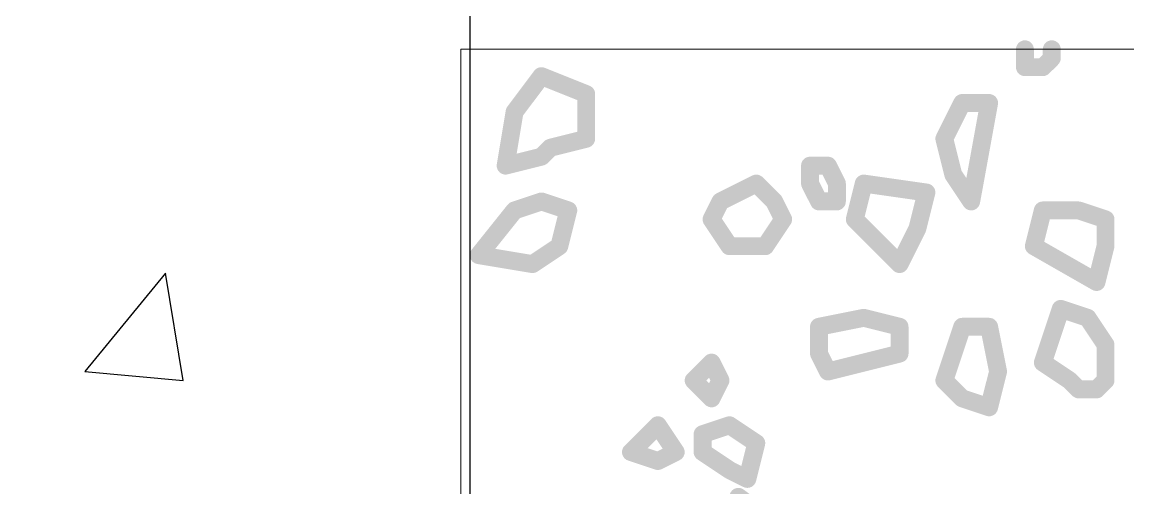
# Model space of a CAD drawing. Header units: inches. Extents: x -1597 to 5492, y -569 to 966.
# Drawn here: x 894.57 to 935.73, y -371.57 to -354.22 of the extents above; entities that cross this region are included whole.
import ezdxf

# ---------------------------------------------------------------- set-up
doc = ezdxf.new("R2010")
doc.units = ezdxf.units.IN
doc.header["$MEASUREMENT"] = 0
doc.layers.add('PDF3_Geometry', color=7, linetype='Continuous')
doc.layers.add('PDF3_Solid Fills', color=7, linetype='Continuous', true_color=0xffffff)

msp = doc.modelspace()

# ---------------------------------------------------------------- hatches: boundary and pattern name
at = {"layer": 'PDF3_Solid Fills', "transparency": 33554558}
for points in [[(932.232673, -355.236185), (932.232673, -355.902852), (932.232673, -355.902852, -0.414180007), (931.899339, -356.236185), (931.899339, -356.236185, -0.414217508), (931.566006, -355.902852), (931.566006, -355.902852), (931.566006, -355.236185), (931.566006, -355.236185, -0.414221244), (931.899339, -354.902852), (931.899339, -354.902852, -0.414183742)], [(932.330273, -355.667148), (932.663606, -355.333815), (932.663606, -355.333815, -0.41419431), (933.135039, -355.333815), (933.135039, -355.333815, -0.414188842), (933.135039, -355.805218), (933.135039, -355.805218), (932.801706, -356.138552), (932.801706, -356.138552, -0.414194282), (932.330273, -356.138552), (932.330273, -356.138552, -0.414188831)], [(933.232673, -355.236185), (933.232673, -355.569518), (933.232673, -355.569518, -0.414180001), (932.899339, -355.902852), (932.899339, -355.902852, -0.414217492), (932.566006, -355.569518), (932.566006, -355.569518), (932.566006, -355.236185), (932.566006, -355.236185, -0.414221242), (932.899339, -354.902852), (932.899339, -354.902852, -0.414183751)], [(931.899339, -355.569518), (932.566006, -355.569518), (932.566006, -355.569518, -0.414183765), (932.899339, -355.902852), (932.899339, -355.902852, -0.414180012), (932.566006, -356.236185), (932.566006, -356.236185), (931.899339, -356.236185), (931.899339, -356.236185, -0.414217508), (931.566006, -355.902852), (931.566006, -355.902852, -0.414221246)], [(914.165973, -356.436182), (913.165973, -357.769515), (913.165973, -357.769515, -0.414230259), (912.699306, -357.836182), (912.699306, -357.836182, -0.414220789), (912.632673, -357.369518), (912.632673, -357.369518), (913.632673, -356.036185), (913.632673, -356.036185, -0.414230245), (914.099339, -355.969518), (914.099339, -355.969518, -0.414220785)], [(914.023106, -355.926692), (915.689773, -356.593358), (915.689773, -356.593358, -0.414214796), (915.875473, -357.026648), (915.875473, -357.026648, -0.414219245), (915.442206, -357.212342), (915.442206, -357.212342), (913.775539, -356.545675), (913.775539, -356.545675, -0.414214791), (913.589839, -356.112385), (913.589839, -356.112385, -0.414219263)], [(915.899339, -356.902852), (915.899339, -358.569518), (915.899339, -358.569518, -0.41418), (915.566006, -358.902852), (915.566006, -358.902852, -0.414217517), (915.232673, -358.569518), (915.232673, -358.569518), (915.232673, -356.902852), (915.232673, -356.902852, -0.414221271), (915.566006, -356.569518), (915.566006, -356.569518, -0.414183754)], [(929.864139, -357.385255), (929.197473, -358.718588), (929.197473, -358.718588, -0.41420037), (928.750239, -358.867658), (928.750239, -358.867658, -0.41418108), (928.601173, -358.420445), (928.601173, -358.420445), (929.267839, -357.087112), (929.267839, -357.087112, -0.414200372), (929.715073, -356.938042), (929.715073, -356.938042, -0.414181087)], [(929.566006, -356.902852), (930.566006, -356.902852), (930.566006, -356.902852, -0.414183744), (930.899339, -357.236185), (930.899339, -357.236185, -0.41418), (930.566006, -357.569518), (930.566006, -357.569518), (929.566006, -357.569518), (929.566006, -357.569518, -0.414217489), (929.232673, -357.236185), (929.232673, -357.236185, -0.414221248)], [(930.893939, -357.295812), (930.227273, -360.962478), (930.227273, -360.962478, -0.414206757), (929.839706, -361.230805), (929.839706, -361.230805, -0.414227278), (929.571373, -360.843222), (929.571373, -360.843222), (930.238039, -357.176555), (930.238039, -357.176555, -0.414206762), (930.625606, -356.908228), (930.625606, -356.908228, -0.414227277)], [(913.228106, -357.624315), (912.894773, -359.624315), (912.894773, -359.624315, -0.414209326), (912.511206, -359.898315), (912.511206, -359.898315, -0.414226706), (912.237206, -359.514718), (912.237206, -359.514718), (912.570539, -357.514718), (912.570539, -357.514718, -0.414209325), (912.954106, -357.240718), (912.954106, -357.240718, -0.41422672)], [(914.151806, -358.579468), (915.485139, -358.246135), (915.485139, -358.246135, -0.4141979), (915.889373, -358.488672), (915.889373, -358.488672, -0.414192596), (915.646839, -358.892898), (915.646839, -358.892898), (914.313506, -359.226232), (914.313506, -359.226232, -0.414197898), (913.909273, -358.983695), (913.909273, -358.983695, -0.414192599)], [(929.222706, -358.488672), (929.556039, -359.822005), (929.556039, -359.822005, -0.414192617), (929.313506, -360.226232), (929.313506, -360.226232, -0.414197886), (928.909273, -359.983695), (928.909273, -359.983695), (928.575939, -358.650362), (928.575939, -358.650362, -0.414192601), (928.818473, -358.246135), (928.818473, -358.246135, -0.414197899)], [(912.485139, -359.246135), (913.818473, -358.912802), (913.818473, -358.912802, -0.414197895), (914.222706, -359.155338), (914.222706, -359.155338, -0.414192583), (913.980173, -359.559565), (913.980173, -359.559565), (912.646839, -359.892898), (912.646839, -359.892898, -0.414197883), (912.242606, -359.650362), (912.242606, -359.650362, -0.414192605)], [(913.663606, -359.000482), (913.996939, -358.667148), (913.996939, -358.667148, -0.4141943), (914.468373, -358.667148), (914.468373, -358.667148, -0.414188837), (914.468373, -359.138552), (914.468373, -359.138552), (914.135039, -359.471885), (914.135039, -359.471885, -0.414194307), (913.663606, -359.471885), (913.663606, -359.471885, -0.414188835)], [(924.232673, -359.569518), (924.232673, -360.236185), (924.232673, -360.236185, -0.414179988), (923.899339, -360.569518), (923.899339, -360.569518, -0.414217517), (923.566006, -360.236185), (923.566006, -360.236185), (923.566006, -359.569518), (923.566006, -359.569518, -0.414221254), (923.899339, -359.236185), (923.899339, -359.236185, -0.41418374)], [(923.899339, -359.236185), (924.232673, -359.236185), (924.232673, -359.236185, -0.414183757), (924.566006, -359.569518), (924.566006, -359.569518, -0.414179992), (924.232673, -359.902852), (924.232673, -359.902852), (923.899339, -359.902852), (923.899339, -359.902852, -0.414217504), (923.566006, -359.569518), (923.566006, -359.569518, -0.414221254)], [(924.232673, -359.236185), (924.566006, -359.236185), (924.566006, -359.236185, -0.414183749), (924.899339, -359.569518), (924.899339, -359.569518, -0.414179998), (924.566006, -359.902852), (924.566006, -359.902852), (924.232673, -359.902852), (924.232673, -359.902852, -0.414217505), (923.899339, -359.569518), (923.899339, -359.569518, -0.414221241)], [(924.864139, -359.420445), (925.197473, -360.087112), (925.197473, -360.087112, -0.414181091), (925.048406, -360.534325), (925.048406, -360.534325, -0.414200379), (924.601173, -360.385255), (924.601173, -360.385255), (924.267839, -359.718588), (924.267839, -359.718588, -0.414181085), (924.416906, -359.271375), (924.416906, -359.271375, -0.414200376)], [(929.510006, -359.717948), (930.176673, -360.717948), (930.176673, -360.717948, -0.414222873), (930.084239, -361.180202), (930.084239, -361.180202, -0.414196021), (929.621973, -361.087752), (929.621973, -361.087752), (928.955306, -360.087752), (928.955306, -360.087752, -0.414222865), (929.047739, -359.625498), (929.047739, -359.625498, -0.414196019)], [(920.416906, -360.604708), (921.750239, -359.938042), (921.750239, -359.938042, -0.414200372), (922.197473, -360.087112), (922.197473, -360.087112, -0.41418107), (922.048406, -360.534325), (922.048406, -360.534325), (920.715073, -361.200992), (920.715073, -361.200992, -0.414200382), (920.267839, -361.051922), (920.267839, -361.051922, -0.414181074)], [(922.135039, -360.000482), (922.801706, -360.667148), (922.801706, -360.667148, -0.414188851), (922.801706, -361.138552), (922.801706, -361.138552, -0.414194295), (922.330273, -361.138552), (922.330273, -361.138552), (921.663606, -360.471885), (921.663606, -360.471885, -0.414188835), (921.663606, -360.000482), (921.663606, -360.000482, -0.414194299)], [(924.197473, -360.087112), (924.530806, -360.753778), (924.530806, -360.753778, -0.414181084), (924.381739, -361.200992), (924.381739, -361.200992, -0.414200386), (923.934506, -361.051922), (923.934506, -361.051922), (923.601173, -360.385255), (923.601173, -360.385255, -0.414181092), (923.750239, -359.938042), (923.750239, -359.938042, -0.414200383)], [(925.232673, -360.236185), (925.232673, -360.902852), (925.232673, -360.902852, -0.414180012), (924.899339, -361.236185), (924.899339, -361.236185, -0.414217495), (924.566006, -360.902852), (924.566006, -360.902852), (924.566006, -360.236185), (924.566006, -360.236185, -0.414221235), (924.899339, -359.902852), (924.899339, -359.902852, -0.414183752)], [(926.222706, -360.317028), (925.889373, -361.650362), (925.889373, -361.650362, -0.414197907), (925.485139, -361.892898), (925.485139, -361.892898, -0.414192602), (925.242606, -361.488672), (925.242606, -361.488672), (925.575939, -360.155338), (925.575939, -360.155338, -0.414197902), (925.980173, -359.912802), (925.980173, -359.912802, -0.414192597)], [(925.946473, -359.906202), (928.279806, -360.239535), (928.279806, -360.239535, -0.414205667), (928.562639, -360.616658), (928.562639, -360.616658, -0.414231192), (928.185506, -360.899498), (928.185506, -360.899498), (925.852173, -360.566165), (925.852173, -360.566165, -0.414205667), (925.569339, -360.189042), (925.569339, -360.189042, -0.414231194)], [(912.793906, -360.919955), (913.793906, -360.586622), (913.793906, -360.586622, -0.414244867), (914.215539, -360.797442), (914.215539, -360.797442, -0.414224032), (914.004739, -361.219078), (914.004739, -361.219078), (913.004739, -361.552412), (913.004739, -361.552412, -0.414244883), (912.583106, -361.341592), (912.583106, -361.341592, -0.41422403)], [(914.004739, -360.586622), (915.004739, -360.919955), (915.004739, -360.919955, -0.414224043), (915.215539, -361.341592), (915.215539, -361.341592, -0.414244888), (914.793906, -361.552412), (914.793906, -361.552412), (913.793906, -361.219078), (913.793906, -361.219078, -0.414224022), (913.583106, -360.797442), (913.583106, -360.797442, -0.414244871)], [(920.864139, -361.051922), (920.530806, -361.718588), (920.530806, -361.718588, -0.414200378), (920.083573, -361.867658), (920.083573, -361.867658, -0.414181093), (919.934506, -361.420445), (919.934506, -361.420445), (920.267839, -360.753778), (920.267839, -360.753778, -0.414200386), (920.715073, -360.604708), (920.715073, -360.604708, -0.414181093)], [(922.864139, -360.753778), (923.197473, -361.420445), (923.197473, -361.420445, -0.414181104), (923.048406, -361.867658), (923.048406, -361.867658, -0.41420037), (922.601173, -361.718588), (922.601173, -361.718588), (922.267839, -361.051922), (922.267839, -361.051922, -0.414181089), (922.416906, -360.604708), (922.416906, -360.604708, -0.414200376)], [(924.232673, -360.569518), (924.899339, -360.569518), (924.899339, -360.569518, -0.41418374), (925.232673, -360.902852), (925.232673, -360.902852, -0.414180012), (924.899339, -361.236185), (924.899339, -361.236185), (924.232673, -361.236185), (924.232673, -361.236185, -0.414217502), (923.899339, -360.902852), (923.899339, -360.902852, -0.414221244)], [(928.556039, -360.650362), (928.222706, -361.983695), (928.222706, -361.983695, -0.414197883), (927.818473, -362.226232), (927.818473, -362.226232, -0.414192605), (927.575939, -361.822005), (927.575939, -361.822005), (927.909273, -360.488672), (927.909273, -360.488672, -0.4141979), (928.313506, -360.246135), (928.313506, -360.246135, -0.414192594)], [(913.159606, -361.444415), (911.826273, -363.111082), (911.826273, -363.111082, -0.414228439), (911.357773, -363.163138), (911.357773, -363.163138, -0.414228736), (911.305706, -362.694618), (911.305706, -362.694618), (912.639039, -361.027952), (912.639039, -361.027952, -0.414228435), (913.107539, -360.975895), (913.107539, -360.975895, -0.414228711)], [(915.222706, -361.317028), (914.889373, -362.650362), (914.889373, -362.650362, -0.414197907), (914.485139, -362.892898), (914.485139, -362.892898, -0.414192601), (914.242606, -362.488672), (914.242606, -362.488672), (914.575939, -361.155338), (914.575939, -361.155338, -0.414197888), (914.980173, -360.912802), (914.980173, -360.912802, -0.414192599)], [(932.889373, -361.317028), (932.556039, -362.650362), (932.556039, -362.650362, -0.414197896), (932.151806, -362.892898), (932.151806, -362.892898, -0.414192602), (931.909273, -362.488672), (931.909273, -362.488672), (932.242606, -361.155338), (932.242606, -361.155338, -0.414197885), (932.646839, -360.912802), (932.646839, -360.912802, -0.414192604)], [(932.566006, -360.902852), (933.899339, -360.902852), (933.899339, -360.902852, -0.414183749), (934.232673, -361.236185), (934.232673, -361.236185, -0.414179996), (933.899339, -361.569518), (933.899339, -361.569518), (932.566006, -361.569518), (932.566006, -361.569518, -0.414217502), (932.232673, -361.236185), (932.232673, -361.236185, -0.414221253)], [(934.004739, -360.919955), (935.004739, -361.253288), (935.004739, -361.253288, -0.414224016), (935.215539, -361.674925), (935.215539, -361.674925, -0.414244887), (934.793906, -361.885745), (934.793906, -361.885745), (933.793906, -361.552412), (933.793906, -361.552412, -0.414224028), (933.583106, -361.130775), (933.583106, -361.130775, -0.41424488)], [(920.510006, -361.384615), (921.176673, -362.384615), (921.176673, -362.384615, -0.414222859), (921.084239, -362.846868), (921.084239, -362.846868, -0.414196024), (920.621973, -362.754418), (920.621973, -362.754418), (919.955306, -361.754418), (919.955306, -361.754418, -0.414222867), (920.047739, -361.292165), (920.047739, -361.292165, -0.414196016)], [(923.176673, -361.754418), (922.510006, -362.754418), (922.510006, -362.754418, -0.414196032), (922.047739, -362.846868), (922.047739, -362.846868, -0.414222856), (921.955306, -362.384615), (921.955306, -362.384615), (922.621973, -361.384615), (922.621973, -361.384615, -0.414196023), (923.084239, -361.292165), (923.084239, -361.292165, -0.414222857)], [(925.801706, -361.333815), (927.468373, -363.000482), (927.468373, -363.000482, -0.414188837), (927.468373, -363.471885), (927.468373, -363.471885, -0.414194322), (926.996939, -363.471885), (926.996939, -363.471885), (925.330273, -361.805218), (925.330273, -361.805218, -0.414188838), (925.330273, -361.333815), (925.330273, -361.333815, -0.414194311)], [(935.232673, -361.569518), (935.232673, -362.569518), (935.232673, -362.569518, -0.414179997), (934.899339, -362.902852), (934.899339, -362.902852, -0.414217499), (934.566006, -362.569518), (934.566006, -362.569518), (934.566006, -361.569518), (934.566006, -361.569518, -0.414221263), (934.899339, -361.236185), (934.899339, -361.236185, -0.414183746)], [(928.197473, -362.051922), (927.530806, -363.385255), (927.530806, -363.385255, -0.414200382), (927.083573, -363.534325), (927.083573, -363.534325, -0.414181087), (926.934506, -363.087112), (926.934506, -363.087112), (927.601173, -361.753778), (927.601173, -361.753778, -0.41420037), (928.048406, -361.604708), (928.048406, -361.604708, -0.414181074)], [(913.381073, -362.958832), (914.381073, -362.292165), (914.381073, -362.292165, -0.414196015), (914.843339, -362.384615), (914.843339, -362.384615, -0.414222863), (914.750906, -362.846868), (914.750906, -362.846868), (913.750906, -363.513535), (913.750906, -363.513535, -0.414196021), (913.288639, -363.421085), (913.288639, -363.421085, -0.414222868)], [(920.899339, -362.236185), (922.232673, -362.236185), (922.232673, -362.236185, -0.414183742), (922.566006, -362.569518), (922.566006, -362.569518, -0.414179998), (922.232673, -362.902852), (922.232673, -362.902852), (920.899339, -362.902852), (920.899339, -362.902852, -0.414217502), (920.566006, -362.569518), (920.566006, -362.569518, -0.414221246)], [(932.398039, -362.280102), (934.731373, -363.613435), (934.731373, -363.613435, -0.414199396), (934.855406, -364.068228), (934.855406, -364.068228, -0.41420834), (934.400606, -364.192265), (934.400606, -364.192265), (932.067273, -362.858932), (932.067273, -362.858932, -0.414199413), (931.943239, -362.404138), (931.943239, -362.404138, -0.414208333)], [(935.222706, -362.650362), (934.889373, -363.983695), (934.889373, -363.983695, -0.414197883), (934.485139, -364.226232), (934.485139, -364.226232, -0.414192602), (934.242606, -363.822005), (934.242606, -363.822005), (934.575939, -362.488672), (934.575939, -362.488672, -0.414197891), (934.980173, -362.246135), (934.980173, -362.246135, -0.414192595)], [(911.620773, -362.574052), (913.620773, -362.907385), (913.620773, -362.907385, -0.414226713), (913.894773, -363.290982), (913.894773, -363.290982, -0.414209329), (913.511206, -363.564982), (913.511206, -363.564982), (911.511206, -363.231648), (911.511206, -363.231648, -0.414226721), (911.237206, -362.848052), (911.237206, -362.848052, -0.414209334)], [(933.548873, -365.008258), (933.215539, -366.008258), (933.215539, -366.008258, -0.414244882), (932.793906, -366.219078), (932.793906, -366.219078, -0.414224033), (932.583106, -365.797442), (932.583106, -365.797442), (932.916439, -364.797442), (932.916439, -364.797442, -0.41424487), (933.338073, -364.586622), (933.338073, -364.586622, -0.414224026)], [(933.338073, -364.586622), (934.338073, -364.919955), (934.338073, -364.919955, -0.414224017), (934.548873, -365.341592), (934.548873, -365.341592, -0.414244895), (934.127239, -365.552412), (934.127239, -365.552412), (933.127239, -365.219078), (933.127239, -365.219078, -0.41422403), (932.916439, -364.797442), (932.916439, -364.797442, -0.41424487)], [(924.167273, -365.242655), (925.833939, -364.909322), (925.833939, -364.909322, -0.414226513), (926.226173, -365.170812), (926.226173, -365.170812, -0.41418932), (925.964706, -365.563045), (925.964706, -365.563045), (924.298039, -365.896378), (924.298039, -365.896378, -0.414226495), (923.905806, -365.634888), (923.905806, -365.634888, -0.414189332)], [(925.980173, -364.912802), (927.313506, -365.246135), (927.313506, -365.246135, -0.414192591), (927.556039, -365.650362), (927.556039, -365.650362, -0.414197885), (927.151806, -365.892898), (927.151806, -365.892898), (925.818473, -365.559565), (925.818473, -365.559565, -0.414192586), (925.575939, -365.155338), (925.575939, -365.155338, -0.414197893)], [(934.510006, -365.051282), (935.176673, -366.051282), (935.176673, -366.051282, -0.414222851), (935.084239, -366.513535), (935.084239, -366.513535, -0.414196012), (934.621973, -366.421085), (934.621973, -366.421085), (933.955306, -365.421085), (933.955306, -365.421085, -0.414222875), (934.047739, -364.958832), (934.047739, -364.958832, -0.414196029)], [(924.566006, -365.569518), (924.566006, -366.569518), (924.566006, -366.569518, -0.414180002), (924.232673, -366.902852), (924.232673, -366.902852, -0.414217501), (923.899339, -366.569518), (923.899339, -366.569518), (923.899339, -365.569518), (923.899339, -365.569518, -0.414221257), (924.232673, -365.236185), (924.232673, -365.236185, -0.414183758)], [(927.566006, -365.569518), (927.566006, -366.569518), (927.566006, -366.569518, -0.414179999), (927.232673, -366.902852), (927.232673, -366.902852, -0.41421751), (926.899339, -366.569518), (926.899339, -366.569518), (926.899339, -365.569518), (926.899339, -365.569518, -0.414221251), (927.232673, -365.236185), (927.232673, -365.236185, -0.414183754)], [(929.882206, -365.674925), (929.215539, -367.674925), (929.215539, -367.674925, -0.414244866), (928.793906, -367.885745), (928.793906, -367.885745, -0.414224019), (928.583106, -367.464108), (928.583106, -367.464108), (929.249773, -365.464108), (929.249773, -365.464108, -0.414244868), (929.671406, -365.253288), (929.671406, -365.253288, -0.414224013)], [(929.566006, -365.236185), (930.566006, -365.236185), (930.566006, -365.236185, -0.414183759), (930.899339, -365.569518), (930.899339, -365.569518, -0.414180007), (930.566006, -365.902852), (930.566006, -365.902852), (929.566006, -365.902852), (929.566006, -365.902852, -0.414217496), (929.232673, -365.569518), (929.232673, -365.569518, -0.414221249)], [(930.892839, -365.504145), (931.226173, -367.170812), (931.226173, -367.170812, -0.41418935), (930.964706, -367.563045), (930.964706, -367.563045, -0.414226518), (930.572473, -367.301555), (930.572473, -367.301555), (930.239139, -365.634888), (930.239139, -365.634888, -0.414189339), (930.500606, -365.242655), (930.500606, -365.242655, -0.414226499)], [(933.215539, -366.008258), (932.882206, -367.008258), (932.882206, -367.008258, -0.414244881), (932.460573, -367.219078), (932.460573, -367.219078, -0.414224042), (932.249773, -366.797442), (932.249773, -366.797442), (932.583106, -365.797442), (932.583106, -365.797442, -0.414244885), (933.004739, -365.586622), (933.004739, -365.586622, -0.414224033)], [(935.232673, -366.236185), (935.232673, -367.569518), (935.232673, -367.569518, -0.414179999), (934.899339, -367.902852), (934.899339, -367.902852, -0.414217516), (934.566006, -367.569518), (934.566006, -367.569518), (934.566006, -366.236185), (934.566006, -366.236185, -0.414221247), (934.899339, -365.902852), (934.899339, -365.902852, -0.414183745)], [(924.530806, -366.420445), (924.864139, -367.087112), (924.864139, -367.087112, -0.414181067), (924.715073, -367.534325), (924.715073, -367.534325, -0.414200382), (924.267839, -367.385255), (924.267839, -367.385255), (923.934506, -366.718588), (923.934506, -366.718588, -0.414181066), (924.083573, -366.271375), (924.083573, -366.271375, -0.414200393)], [(925.818473, -366.579468), (927.151806, -366.246135), (927.151806, -366.246135, -0.414197896), (927.556039, -366.488672), (927.556039, -366.488672, -0.414192596), (927.313506, -366.892898), (927.313506, -366.892898), (925.980173, -367.226232), (925.980173, -367.226232, -0.414197894), (925.575939, -366.983695), (925.575939, -366.983695, -0.414192611)], [(919.330273, -367.333815), (919.996939, -366.667148), (919.996939, -366.667148, -0.414194309), (920.468373, -366.667148), (920.468373, -366.667148, -0.414188841), (920.468373, -367.138552), (920.468373, -367.138552), (919.801706, -367.805218), (919.801706, -367.805218, -0.414194298), (919.330273, -367.805218), (919.330273, -367.805218, -0.414188827)], [(920.530806, -366.753778), (920.864139, -367.420445), (920.864139, -367.420445, -0.414181083), (920.715073, -367.867658), (920.715073, -367.867658, -0.414200369), (920.267839, -367.718588), (920.267839, -367.718588), (919.934506, -367.051922), (919.934506, -367.051922, -0.414181089), (920.083573, -366.604708), (920.083573, -366.604708, -0.41420038)], [(924.485139, -366.912802), (925.818473, -366.579468), (925.818473, -366.579468, -0.414197883), (926.222706, -366.822005), (926.222706, -366.822005, -0.414192592), (925.980173, -367.226232), (925.980173, -367.226232), (924.646839, -367.559565), (924.646839, -367.559565, -0.414197882), (924.242606, -367.317028), (924.242606, -367.317028, -0.414192622)], [(932.750906, -366.625498), (933.750906, -367.292165), (933.750906, -367.292165, -0.414222865), (933.843339, -367.754418), (933.843339, -367.754418, -0.414196034), (933.381073, -367.846868), (933.381073, -367.846868), (932.381073, -367.180202), (932.381073, -367.180202, -0.414222851), (932.288639, -366.717948), (932.288639, -366.717948, -0.414196004)], [(931.222706, -367.317028), (930.889373, -368.650362), (930.889373, -368.650362, -0.414197896), (930.485139, -368.892898), (930.485139, -368.892898, -0.414192594), (930.242606, -368.488672), (930.242606, -368.488672), (930.575939, -367.155338), (930.575939, -367.155338, -0.414197883), (930.980173, -366.912802), (930.980173, -366.912802, -0.414192594)], [(919.801706, -367.333815), (920.468373, -368.000482), (920.468373, -368.000482, -0.414188841), (920.468373, -368.471885), (920.468373, -368.471885, -0.414194311), (919.996939, -368.471885), (919.996939, -368.471885), (919.330273, -367.805218), (919.330273, -367.805218, -0.414188827), (919.330273, -367.333815), (919.330273, -367.333815, -0.414194311)], [(920.864139, -367.718588), (920.530806, -368.385255), (920.530806, -368.385255, -0.414200365), (920.083573, -368.534325), (920.083573, -368.534325, -0.41418107), (919.934506, -368.087112), (919.934506, -368.087112), (920.267839, -367.420445), (920.267839, -367.420445, -0.414200384), (920.715073, -367.271375), (920.715073, -367.271375, -0.414181089)], [(929.135039, -367.333815), (929.801706, -368.000482), (929.801706, -368.000482, -0.414188843), (929.801706, -368.471885), (929.801706, -368.471885, -0.414194297), (929.330273, -368.471885), (929.330273, -368.471885), (928.663606, -367.805218), (928.663606, -367.805218, -0.414188839), (928.663606, -367.333815), (928.663606, -367.333815, -0.414194297)], [(933.801706, -367.333815), (934.135039, -367.667148), (934.135039, -367.667148, -0.414188834), (934.135039, -368.138552), (934.135039, -368.138552, -0.414194321), (933.663606, -368.138552), (933.663606, -368.138552), (933.330273, -367.805218), (933.330273, -367.805218, -0.414188853), (933.330273, -367.333815), (933.330273, -367.333815, -0.414194311)], [(933.899339, -367.569518), (934.566006, -367.569518), (934.566006, -367.569518, -0.414183756), (934.899339, -367.902852), (934.899339, -367.902852, -0.414179999), (934.566006, -368.236185), (934.566006, -368.236185), (933.899339, -368.236185), (933.899339, -368.236185, -0.4142175), (933.566006, -367.902852), (933.566006, -367.902852, -0.414221258)], [(934.330273, -367.667148), (934.663606, -367.333815), (934.663606, -367.333815, -0.414194299), (935.135039, -367.333815), (935.135039, -367.333815, -0.414188842), (935.135039, -367.805218), (935.135039, -367.805218), (934.801706, -368.138552), (934.801706, -368.138552, -0.414194294), (934.330273, -368.138552), (934.330273, -368.138552, -0.414188835)], [(929.671406, -367.919955), (930.671406, -368.253288), (930.671406, -368.253288, -0.414224014), (930.882206, -368.674925), (930.882206, -368.674925, -0.414244888), (930.460573, -368.885745), (930.460573, -368.885745), (929.460573, -368.552412), (929.460573, -368.552412, -0.414224035), (929.249773, -368.130775), (929.249773, -368.130775, -0.414244871)], [(916.996939, -370.000482), (917.996939, -369.000482), (917.996939, -369.000482, -0.414194279), (918.468373, -369.000482), (918.468373, -369.000482, -0.414188854), (918.468373, -369.471885), (918.468373, -369.471885), (917.468373, -370.471885), (917.468373, -370.471885, -0.414194306), (916.996939, -370.471885), (916.996939, -370.471885, -0.414188836)], [(918.510006, -369.051282), (919.176673, -370.051282), (919.176673, -370.051282, -0.414222873), (919.084239, -370.513535), (919.084239, -370.513535, -0.414196019), (918.621973, -370.421085), (918.621973, -370.421085), (917.955306, -369.421085), (917.955306, -369.421085, -0.414222862), (918.047739, -368.958832), (918.047739, -368.958832, -0.414196022)], [(919.793906, -369.253288), (920.793906, -368.919955), (920.793906, -368.919955, -0.414244872), (921.215539, -369.130775), (921.215539, -369.130775, -0.414224047), (921.004739, -369.552412), (921.004739, -369.552412), (920.004739, -369.885745), (920.004739, -369.885745, -0.414244882), (919.583106, -369.674925), (919.583106, -369.674925, -0.414224029)], [(920.232673, -369.569518), (920.232673, -370.236185), (920.232673, -370.236185, -0.414180005), (919.899339, -370.569518), (919.899339, -370.569518, -0.414217511), (919.566006, -370.236185), (919.566006, -370.236185), (919.566006, -369.569518), (919.566006, -369.569518, -0.414221258), (919.899339, -369.236185), (919.899339, -369.236185, -0.414183739)], [(921.084239, -368.958832), (922.084239, -369.625498), (922.084239, -369.625498, -0.414222865), (922.176673, -370.087752), (922.176673, -370.087752, -0.414196027), (921.714406, -370.180202), (921.714406, -370.180202), (920.714406, -369.513535), (920.714406, -369.513535, -0.41422286), (920.621973, -369.051282), (920.621973, -369.051282, -0.41419602)], [(922.222706, -369.983695), (921.889373, -371.317028), (921.889373, -371.317028, -0.414197891), (921.485139, -371.559565), (921.485139, -371.559565, -0.414192593), (921.242606, -371.155338), (921.242606, -371.155338), (921.575939, -369.822005), (921.575939, -369.822005, -0.414197894), (921.980173, -369.579468), (921.980173, -369.579468, -0.414192606)], [(917.338073, -369.919955), (918.338073, -370.253288), (918.338073, -370.253288, -0.414224014), (918.548873, -370.674925), (918.548873, -370.674925, -0.414244878), (918.127239, -370.885745), (918.127239, -370.885745), (917.127239, -370.552412), (917.127239, -370.552412, -0.414224037), (916.916439, -370.130775), (916.916439, -370.130775, -0.414244886)], [(918.083573, -370.271375), (918.750239, -369.938042), (918.750239, -369.938042, -0.414200393), (919.197473, -370.087112), (919.197473, -370.087112, -0.414181092), (919.048406, -370.534325), (919.048406, -370.534325), (918.381739, -370.867658), (918.381739, -370.867658, -0.414200368), (917.934506, -370.718588), (917.934506, -370.718588, -0.414181078)], [(920.084239, -369.958832), (921.084239, -370.625498), (921.084239, -370.625498, -0.414222871), (921.176673, -371.087752), (921.176673, -371.087752, -0.414196033), (920.714406, -371.180202), (920.714406, -371.180202), (919.714406, -370.513535), (919.714406, -370.513535, -0.414222861), (919.621973, -370.051282), (919.621973, -370.051282, -0.414196019)], [(921.048406, -370.604708), (921.715073, -370.938042), (921.715073, -370.938042, -0.414181069), (921.864139, -371.385255), (921.864139, -371.385255, -0.414200374), (921.416906, -371.534325), (921.416906, -371.534325), (920.750239, -371.200992), (920.750239, -371.200992, -0.414181091), (920.601173, -370.753778), (920.601173, -370.753778, -0.41420038)], [(921.432673, -371.636182), (922.766006, -372.636182), (922.766006, -372.636182, -0.414214977), (922.832639, -373.102852), (922.832639, -373.102852, -0.41421977), (922.365973, -373.169518), (922.365973, -373.169518), (921.032639, -372.169518), (921.032639, -372.169518, -0.414214978), (920.966006, -371.702848), (920.966006, -371.702848, -0.414219757)]]:
    msp.add_hatch(color=7, dxfattribs=at).paths.add_polyline_path(points)

# ---------------------------------------------------------------- linework, layer by layer
at = {"layer": 'PDF3_Geometry', "lineweight": 25}
for points in [[(910.899339, -184.236185), (911.232673, -183.569518), (911.232673, -384.236185), (849.232673, -384.236185), (849.232673, -184.236185)], [(900.566006, -367.569518), (899.899339, -363.569518), (896.899339, -367.236185)]]:
    msp.add_lwpolyline(points, close=True, dxfattribs=at)
at = {"layer": 'PDF3_Geometry', "lineweight": 9}
msp.add_lwpolyline([(981.566006, -355.236185), (981.566006, -421.902852), (936.232673, -421.902852), (936.232673, -384.236185), (910.899339, -384.236185), (910.899339, -355.236185)], close=True, dxfattribs=at)
at = {"layer": 'PDF3_Geometry', "lineweight": 25}
for points in [[(911.232673, -355.569518), (911.232673, -355.569852)], [(911.232673, -366.236185), (911.232673, -366.236518)]]:
    msp.add_lwpolyline(points, dxfattribs=at)

doc.saveas('drawing.dxf')
